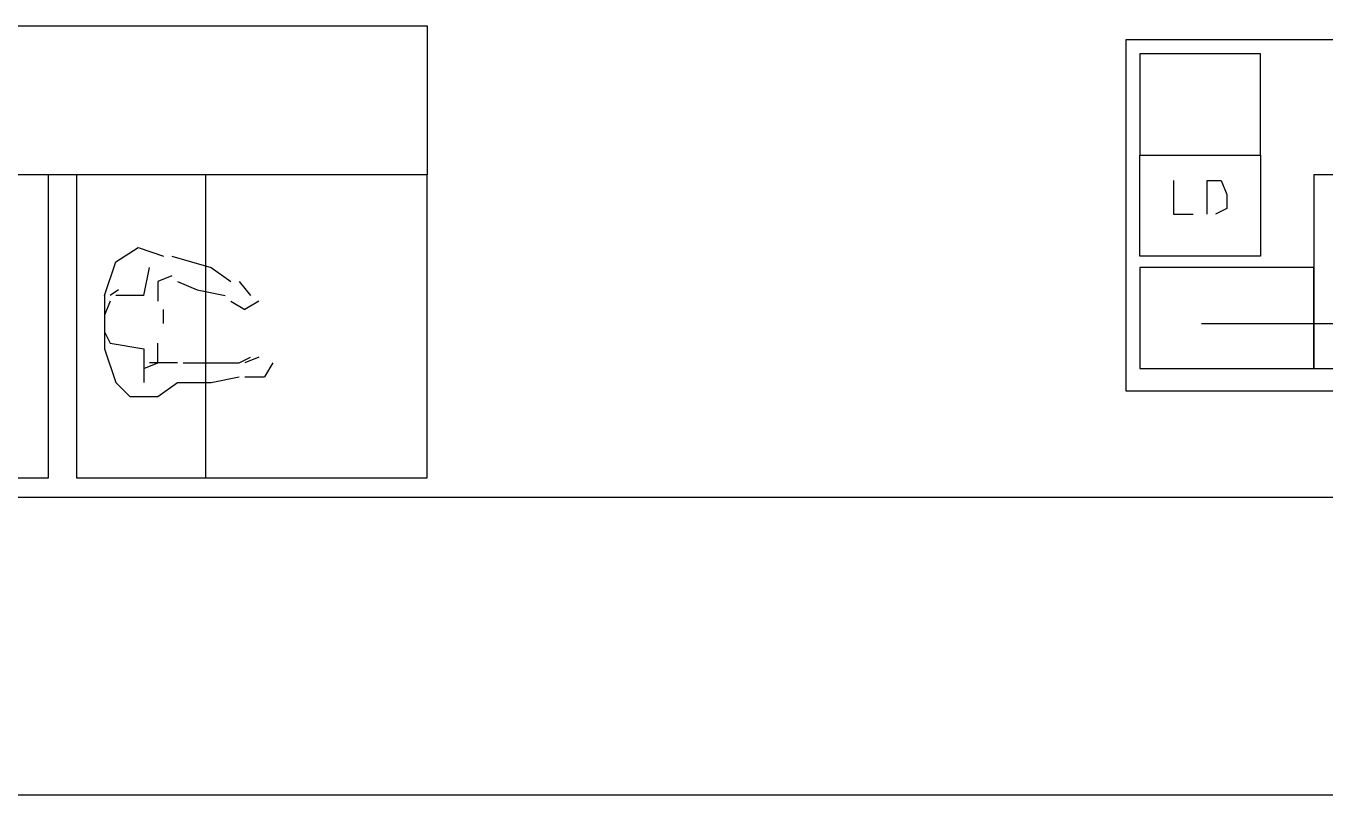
# Model space of a CAD drawing. Header units: millimetres. Extents: x 5 to 415, y 48 to 251.
# Drawn here: x 173.28 to 181.45, y 181.61 to 186.44 of the extents above; entities that cross this region are included whole.
import ezdxf

# ---------------------------------------------------------------- set-up
doc = ezdxf.new("R2010")
doc.units = ezdxf.units.MM
doc.layers.add('P', color=7, linetype='Continuous')

msp = doc.modelspace()

# ---------------------------------------------------------------- linework, layer by layer
at = {"layer": 'P'}
for points in [[(167.975, 186.443), (175.807, 186.443)], [(175.807, 186.443), (175.807, 185.508)], [(183.162, 186.355), (180.199, 186.355)], [(180.199, 186.355), (180.199, 184.15)], [(181.046, 186.267), (180.287, 186.267)], [(180.287, 186.267), (180.287, 185.632)], [(181.046, 185.632), (181.046, 186.267)], [(180.287, 185.632), (181.046, 185.632)], [(180.287, 185.632), (181.046, 185.632)], [(180.287, 184.997), (180.287, 185.632)], [(181.046, 185.632), (181.046, 184.997)], [(175.807, 185.508), (167.975, 185.508)], [(173.426, 185.508), (171.274, 185.508)], [(173.426, 185.508), (172.032, 185.508)], [(173.426, 183.603), (173.426, 185.508)], [(173.426, 183.603), (173.426, 185.508)], [(175.807, 185.508), (173.602, 185.508)], [(173.602, 185.508), (173.602, 183.603)], [(175.807, 185.508), (174.413, 185.508)], [(174.413, 185.508), (174.413, 183.603)], [(175.807, 183.603), (175.807, 185.508)], [(175.807, 183.603), (175.807, 185.508)], [(180.499, 185.473), (180.499, 185.261)], [(180.71, 185.261), (180.71, 185.473)], [(180.71, 185.473), (180.799, 185.473)], [(180.799, 185.473), (180.834, 185.385)], [(181.98, 185.508), (181.381, 185.508)], [(181.381, 185.508), (181.381, 184.291)], [(180.834, 185.385), (180.834, 185.297)], [(180.499, 185.261), (180.622, 185.261)], [(180.834, 185.297), (180.763, 185.261)], [(173.849, 184.961), (173.99, 185.05)], [(173.99, 185.05), (174.149, 184.997)], [(174.202, 184.997), (174.449, 184.926)], [(181.046, 184.997), (180.287, 184.997)], [(173.778, 184.75), (173.849, 184.961)], [(174.025, 184.75), (174.061, 184.926)], [(174.449, 184.926), (174.572, 184.838)], [(181.381, 184.926), (180.287, 184.926)], [(180.287, 184.926), (180.287, 184.291)], [(181.381, 184.291), (181.381, 184.926)], [(174.202, 184.873), (174.113, 184.838)], [(174.113, 184.838), (174.113, 184.714)], [(174.237, 184.838), (174.36, 184.785)], [(174.625, 184.838), (174.696, 184.75)], [(173.778, 184.75), (173.778, 184.415)], [(173.867, 184.785), (173.814, 184.75)], [(174.025, 184.75), (173.849, 184.75)], [(174.36, 184.785), (174.537, 184.75)], [(173.814, 184.714), (173.778, 184.626)], [(174.149, 184.573), (174.149, 184.662)], [(174.572, 184.714), (174.66, 184.662)], [(174.748, 184.714), (174.66, 184.662)], [(173.778, 184.573), (173.778, 184.503)], [(173.778, 184.52), (173.814, 184.45)], [(180.675, 184.573), (182.316, 184.573)], [(173.778, 184.415), (173.849, 184.203)], [(173.814, 184.45), (174.025, 184.415)], [(174.025, 184.415), (174.025, 184.203)], [(174.113, 184.326), (174.113, 184.45)], [(174.625, 184.326), (174.696, 184.362)], [(174.748, 184.362), (174.66, 184.326)], [(174.025, 184.291), (174.113, 184.326)], [(174.237, 184.326), (174.061, 184.326)], [(174.272, 184.326), (174.449, 184.326)], [(174.449, 184.326), (174.625, 184.326)], [(174.837, 184.326), (174.784, 184.238)], [(180.287, 184.291), (181.381, 184.291)], [(181.381, 184.291), (181.98, 184.291)], [(173.849, 184.203), (173.937, 184.115)], [(174.113, 184.115), (174.237, 184.203)], [(174.237, 184.203), (174.449, 184.203)], [(174.449, 184.203), (174.625, 184.238)], [(174.66, 184.238), (174.784, 184.238)], [(173.937, 184.115), (174.113, 184.115)], [(180.199, 184.15), (183.162, 184.15)], [(171.274, 183.603), (173.426, 183.603)], [(172.032, 183.603), (173.426, 183.603)], [(173.602, 183.603), (175.807, 183.603)], [(174.413, 183.603), (175.807, 183.603)], [(286.597, 183.48), (115.094, 183.48)], [(282.011, 181.61), (115.094, 181.61)]]:
    msp.add_lwpolyline(points, dxfattribs=at)

doc.saveas('drawing.dxf')
